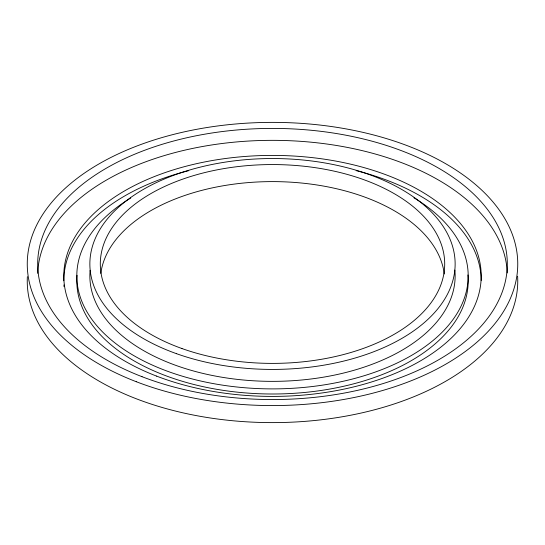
<?xml version="1.0" encoding="UTF-8"?>
<svg xmlns="http://www.w3.org/2000/svg" width="545" height="545" viewBox="0 0 545 545"><rect width="100%" height="100%" fill="white"/><g stroke="black" fill="none" stroke-linecap="round" stroke-linejoin="round"><path stroke-width="0.82" d="M64.017 286.595A208.701 120.493 0 0 1 63.908 284.912M63.799 280.709A208.701 120.493 0 0 1 188.734 170.66M356.157 170.633A208.701 120.493 0 0 1 481.201 280.491M37.734 273.352A234.813 135.569 0 0 1 272.146 140.344A234.813 135.569 0 0 1 507.252 272.943M517.614 276.281A245.25 141.598 0 0 1 272.868 422.613A245.25 141.598 0 0 1 27.359 276.703M413.948 197.828A195.696 112.985 0 0 1 409.963 356.321A195.696 112.985 0 0 1 135.412 356.539A195.696 112.985 0 0 1 130.691 198.053M454.857 270.068A182.636 105.444 0 0 1 272.704 381.357A182.636 105.444 0 0 1 90.116 270.306M467.91 274.939A195.696 112.985 0 0 1 272.793 394.001A195.696 112.985 0 0 1 77.063 275.279M100.805 273.427A172.2 99.415 0 0 1 272.977 181.608A172.2 99.415 0 0 1 444.264 273.978M142.054 376.704A234.813 135.569 0 0 0 506.809 272.841A234.813 135.569 0 0 0 168.637 142.395A234.813 135.569 0 0 0 142.054 376.704M156.558 376.098A208.701 120.493 0 0 0 480.758 283.781A208.701 120.493 0 0 0 180.184 167.84A208.701 120.493 0 0 0 156.558 376.098M136.257 381.711A245.25 141.598 0 0 0 517.225 273.236A245.25 141.598 0 0 0 164.018 136.986A245.25 141.598 0 0 0 136.257 381.711M176.491 353.678A182.636 105.444 0 0 0 455.055 267.132A182.636 105.444 0 0 0 185.954 171.123A182.636 105.444 0 0 0 176.491 353.678M181.982 348.548A172.2 99.415 0 0 0 444.618 266.955A172.2 99.415 0 0 0 190.9 176.43A172.2 99.415 0 0 0 181.982 348.548"/></g></svg>
